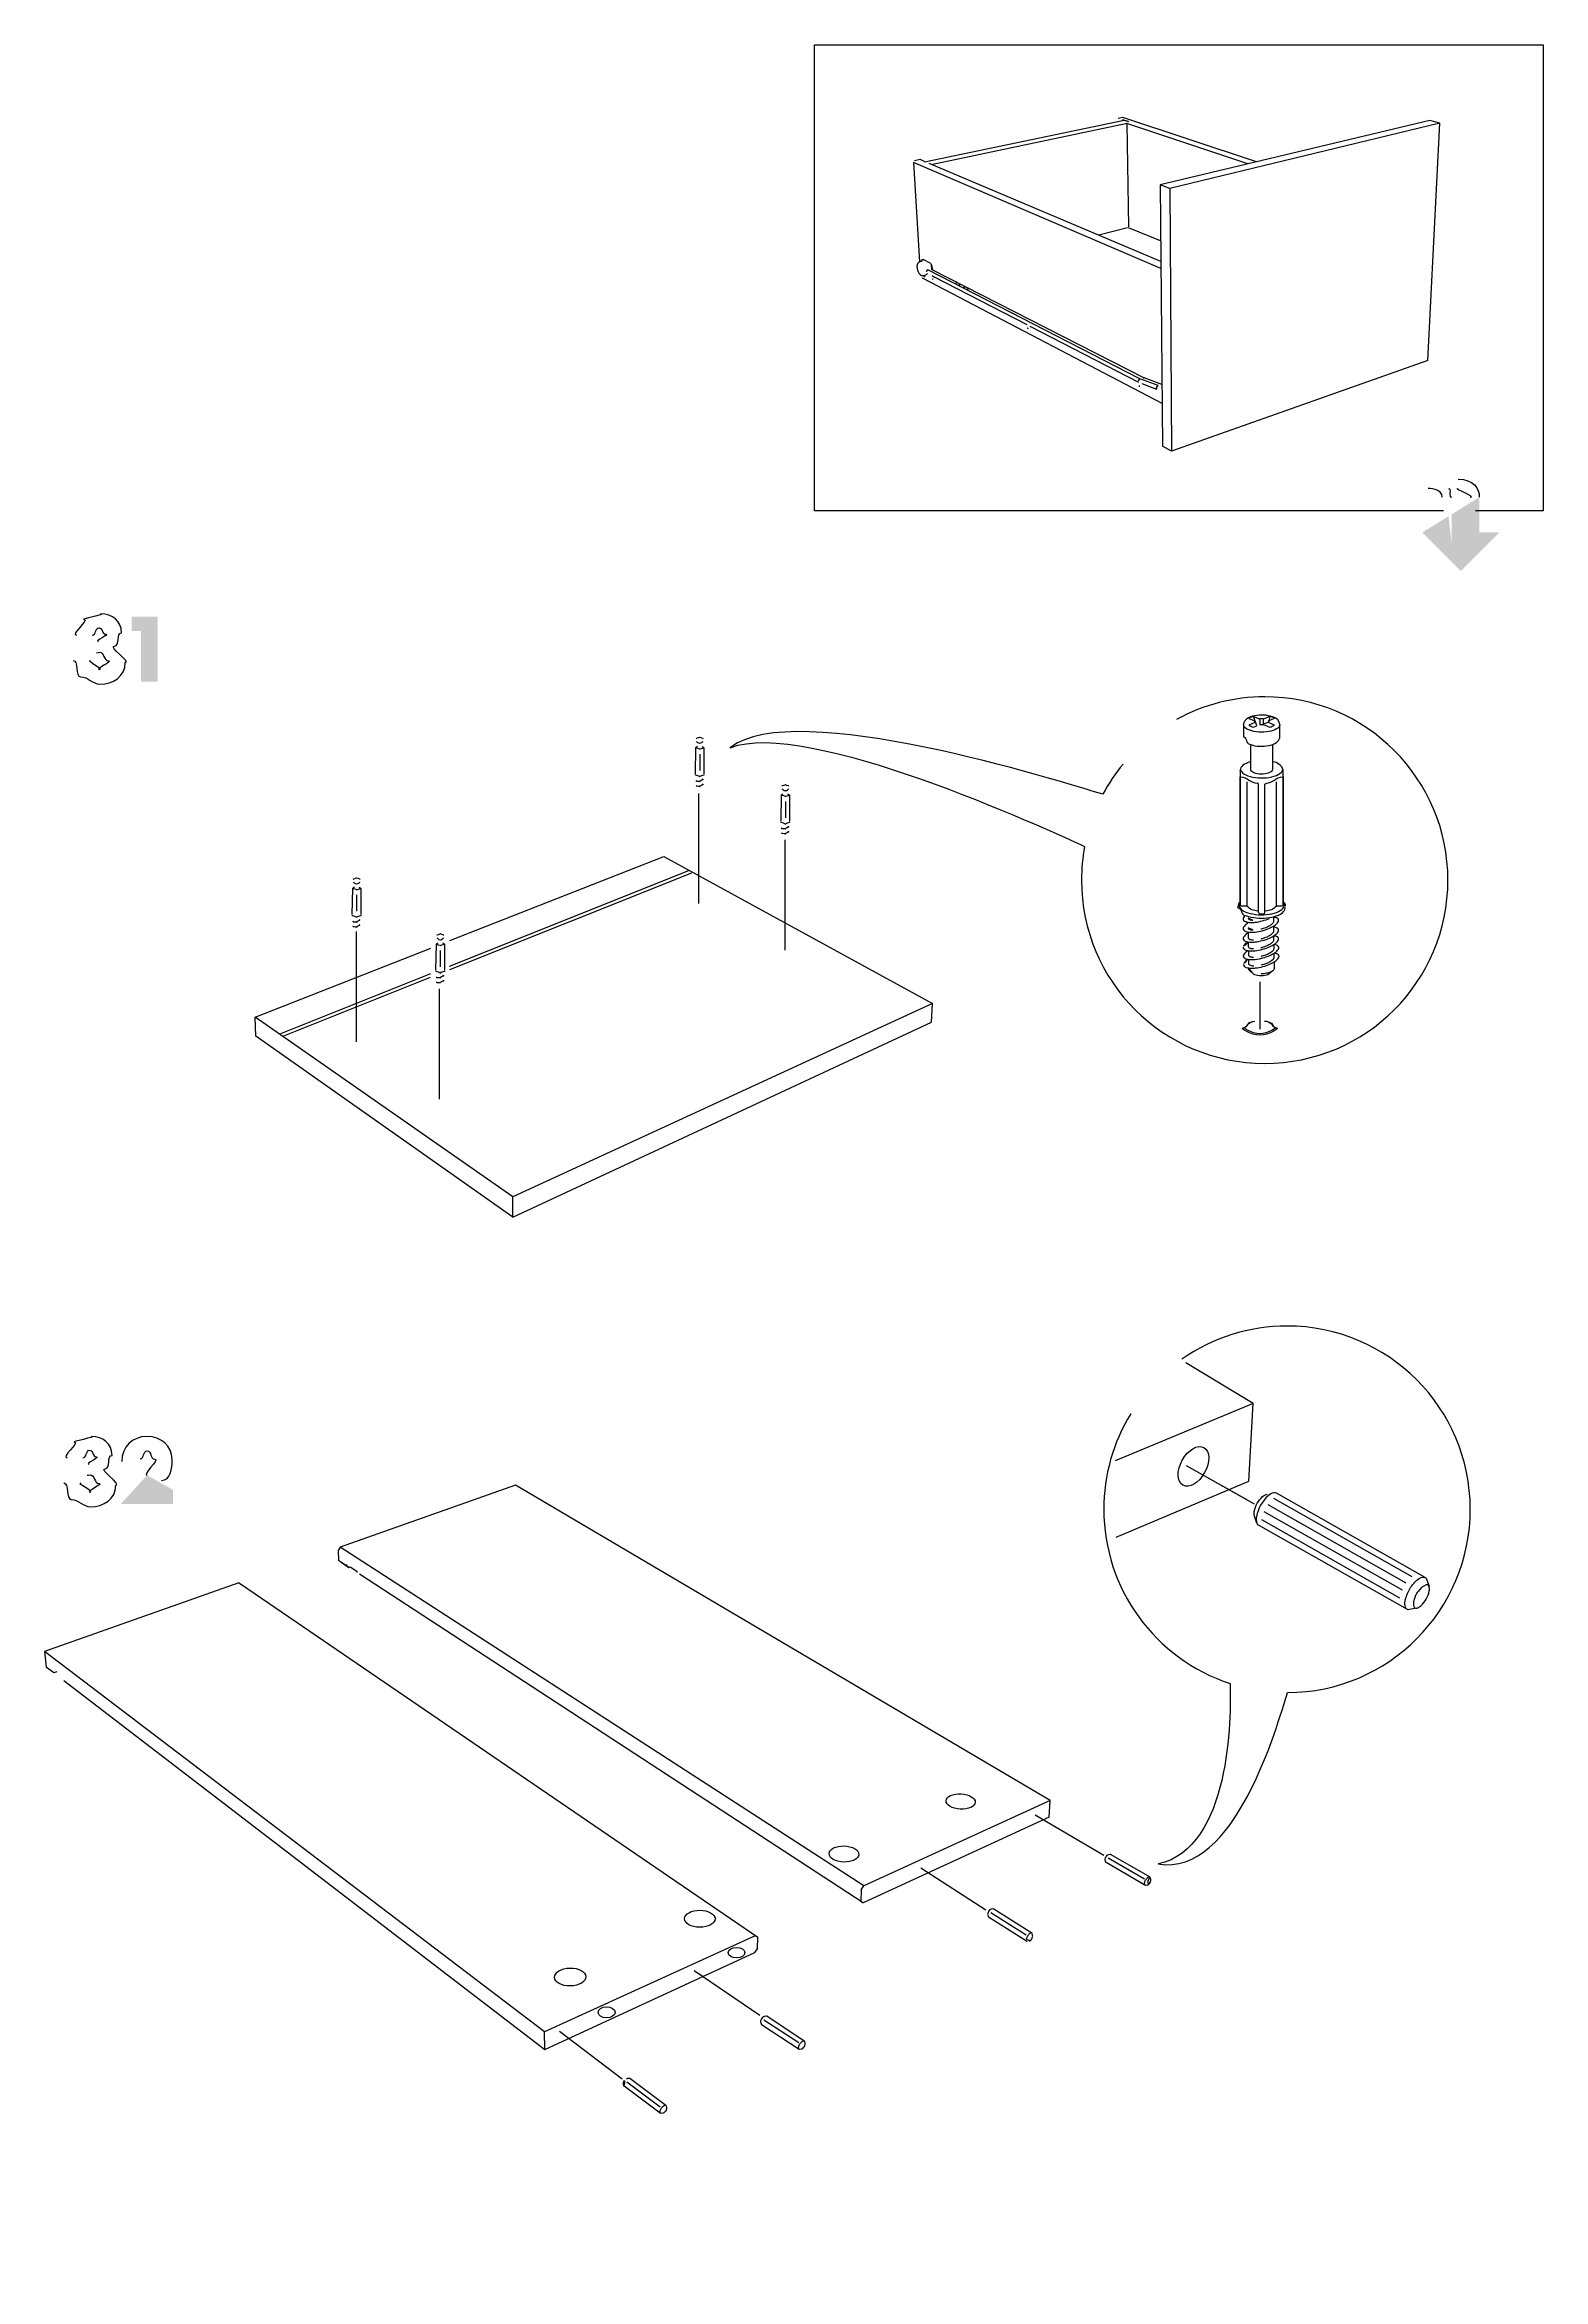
# Model space of a CAD drawing. Header units: metres. Extents: x -30.9 to 24.7, y -10.3 to 6.8.
# Drawn here: x -5.804 to -2.687, y -9.901 to -5.253 of the extents above; entities that cross this region are included whole.
import ezdxf

# ---------------------------------------------------------------- set-up
doc = ezdxf.new("R2010")
doc.units = ezdxf.units.M
doc.header["$MEASUREMENT"] = 0
doc.layers.add('PDF_Working_Num_Penna__255_Num_Penna__255', color=255, linetype='Continuous', lineweight=18)
doc.layers.add('PDF_Working_Num_Penna__7_Num_Penna__7', color=7, linetype='Continuous', lineweight=18)
doc.styles.add('GENERATED_STYLE_1', font='')
doc.styles.get('GENERATED_STYLE_1').set_extended_font_data('Arial')

msp = doc.modelspace()

# ---------------------------------------------------------------- hatches: boundary and pattern name
at = {"layer": 'PDF_Working_Num_Penna__7_Num_Penna__7', "linetype": 'Continuous', "lineweight": 18}
for points in [[(-2.8838, -6.2341), (-2.9384, -6.2678), (-2.8583, -6.348), (-2.7781, -6.2678), (-2.8198, -6.2678), (-2.8198, -6.1947), (-2.8776, -6.2303), (-2.8776, -6.287)], [(-5.6041, -6.4725), (-5.6041, -6.5779), (-5.569, -6.5779), (-5.569, -6.4427), (-5.6235, -6.4427), (-5.6235, -6.4725)], [(-5.5911, -8.2287), (-5.6463, -8.2888), (-5.5376, -8.2888), (-5.5376, -8.259)]]:
    msp.add_hatch(color=7, dxfattribs=at).paths.add_polyline_path(points)

# ---------------------------------------------------------------- linework, layer by layer
at = {"layer": 'PDF_Working_Num_Penna__255_Num_Penna__255', "color": 255, "linetype": 'Continuous', "lineweight": 18, "flags": 128}
for points in [[(-4.4431, -7.0396), (-4.4431, -6.8106)], [(-4.2638, -7.1363), (-4.2638, -6.9072)], [(-5.1554, -7.3272), (-5.1554, -7.0981)], [(-4.9827, -7.4463), (-4.9827, -7.2172)], [(-3.4295, -8.2082), (-3.3014, -8.2805)], [(-3.6011, -9.0197), (-3.7434, -8.9358)], [(-3.8464, -9.1332), (-3.9816, -9.0458)], [(-4.4533, -9.2585), (-4.3165, -9.352)], [(-4.6028, -9.4845), (-4.733, -9.3854)]]:
    msp.add_lwpolyline(points, dxfattribs=at)
at = {"layer": 'PDF_Working_Num_Penna__7_Num_Penna__7', "color": 7, "linetype": 'Continuous', "lineweight": 18, "flags": 128}
for points in [[(-2.8945, -6.2232), (-4.2028, -6.2232), (-4.2028, -5.2533), (-2.6866, -5.2533), (-2.6866, -6.2232), (-2.8279, -6.2232)], [(-3.9741, -5.497), (-3.974, -5.4968), (-3.5587, -5.4103)], [(-3.9598, -5.5022), (-3.5525, -5.4168)], [(-3.2834, -5.497), (-3.5614, -5.4049), (-3.5709, -5.4069)], [(-3.3011, -5.5013), (-3.5528, -5.4171), (-3.5493, -5.632)], [(-2.9227, -5.4109), (-3.4838, -5.5449), (-3.4789, -6.0882)], [(-2.9016, -5.4166), (-3.4637, -5.5523), (-3.4599, -6.0987)], [(-2.9265, -5.9102), (-2.9016, -5.4166)], [(-2.9016, -5.4166), (-2.9227, -5.4109)], [(-3.4822, -5.7186), (-3.997, -5.4983)], [(-3.997, -5.4983), (-3.9842, -5.705)], [(-3.9738, -5.4968), (-3.975, -5.4958), (-3.9833, -5.4923), (-3.9944, -5.4946)], [(-3.4823, -5.7043), (-3.9644, -5.5003)], [(-3.4637, -5.5523), (-3.4838, -5.5449)], [(-3.5515, -5.6345), (-3.6114, -5.6497)], [(-3.4827, -5.6615), (-3.5493, -5.6343)], [(-3.9606, -5.7084), (-3.9764, -5.7003)], [(-3.4797, -5.9994), (-3.9769, -5.7399)], [(-3.5257, -5.9482), (-3.967, -5.7219)], [(-3.9575, -5.7213), (-3.5171, -5.9461)], [(-3.7602, -5.8361), (-3.953, -5.7367)], [(-3.7545, -5.839), (-3.5289, -5.9554), (-3.5286, -5.9555)], [(-3.491, -5.967), (-3.4909, -5.9663), (-3.4907, -5.9655), (-3.4904, -5.9648), (-3.4901, -5.9641), (-3.4896, -5.9636), (-3.4891, -5.963), (-3.4885, -5.9627), (-3.4879, -5.9624), (-3.5257, -5.9482)], [(-3.48, -5.96), (-3.5171, -5.9461)], [(-2.9265, -5.9102), (-3.4599, -6.0987), (-3.4789, -6.0882)], [(-3.5216, -5.9582), (-3.4911, -5.9697)], [(-3.2348, -6.6674), (-3.2348, -6.6682), (-3.2355, -6.6704), (-3.2368, -6.6725), (-3.2389, -6.6746), (-3.2416, -6.6765), (-3.2449, -6.6782), (-3.2488, -6.6797), (-3.2531, -6.681), (-3.2578, -6.682), (-3.2628, -6.6827), (-3.2679, -6.6832), (-3.2732, -6.6833), (-3.2784, -6.6831), (-3.2836, -6.6826), (-3.2885, -6.6818), (-3.2931, -6.6807), (-3.2973, -6.6794), (-3.301, -6.6778), (-3.3042, -6.676), (-3.3068, -6.6741), (-3.3087, -6.672), (-3.3099, -6.6698), (-3.3103, -6.6676), (-3.3103, -6.6673)], [(-3.2892, -6.6503), (-3.2767, -6.6556), (-3.2765, -6.6593), (-3.2762, -6.6675)], [(-3.2689, -6.6675), (-3.2686, -6.6593), (-3.2684, -6.6556), (-3.2559, -6.6503)], [(-4.4502, -6.7156), (-4.4512, -6.7696)], [(-4.4415, -6.729), (-4.4415, -6.7628)], [(-4.4329, -6.7156), (-4.4328, -6.7698)], [(-3.2956, -6.7087), (-3.2956, -6.7601), (-3.2955, -6.761), (-3.2948, -6.7627), (-3.2933, -6.7644), (-3.2912, -6.7659), (-3.2885, -6.7672), (-3.2852, -6.7683), (-3.2816, -6.7691), (-3.2777, -6.7697), (-3.2736, -6.7699), (-3.2694, -6.7698), (-3.2654, -6.7694), (-3.2616, -6.7687), (-3.2582, -6.7678), (-3.2552, -6.7666), (-3.2527, -6.7651), (-3.251, -6.7636), (-3.2499, -6.7619), (-3.2495, -6.7601), (-3.2495, -6.7087)], [(-3.2956, -6.7449), (-3.2963, -6.745), (-3.3007, -6.7464), (-3.3047, -6.7481), (-3.3083, -6.7499), (-3.3114, -6.752), (-3.3139, -6.7544), (-3.3158, -6.7569), (-3.3169, -6.7593), (-3.3173, -6.762), (-3.3173, -6.763)], [(-4.4431, -7.0396), (-4.4431, -6.8106)], [(-4.2722, -6.8142), (-4.2731, -6.8682)], [(-4.2634, -6.8276), (-4.2634, -6.8614)], [(-4.2549, -6.8142), (-4.2547, -6.8684)], [(-4.2638, -7.1363), (-4.2638, -6.9072)], [(-4.9613, -7.1168), (-4.5164, -6.9418)], [(-4.5164, -6.9418), (-3.9571, -7.2474)], [(-5.1641, -7.0082), (-5.165, -7.0622)], [(-5.1468, -7.0082), (-5.1466, -7.0624)], [(-4.4652, -6.9716), (-4.9625, -7.1703)], [(-4.9617, -7.177), (-4.4582, -6.9755)], [(-5.1553, -7.0216), (-5.1553, -7.0554)], [(-3.3174, -7.0377), (-3.3182, -7.039), (-3.3191, -7.0414), (-3.3192, -7.0439), (-3.3187, -7.0464), (-3.3174, -7.0488), (-3.3154, -7.0511), (-3.3128, -7.0534), (-3.3095, -7.0554), (-3.3056, -7.0573), (-3.3012, -7.0589), (-3.2963, -7.0603), (-3.2911, -7.0614), (-3.2856, -7.0623), (-3.2798, -7.0628), (-3.274, -7.063), (-3.2681, -7.063), (-3.2624, -7.0626), (-3.2567, -7.0619), (-3.2513, -7.0609), (-3.2463, -7.0596), (-3.2416, -7.0581), (-3.2375, -7.0564), (-3.2339, -7.0544), (-3.2309, -7.0523), (-3.2286, -7.05), (-3.2269, -7.0476), (-3.226, -7.0452), (-3.2258, -7.0427), (-3.2264, -7.0402), (-3.2277, -7.0378)], [(-3.3066, -7.0643), (-3.3044, -7.0652), (-3.2998, -7.0667), (-3.2949, -7.0679), (-3.2896, -7.0689), (-3.2842, -7.0696), (-3.2786, -7.0701), (-3.273, -7.0703), (-3.2673, -7.0701), (-3.2617, -7.0697), (-3.2562, -7.069), (-3.251, -7.0681), (-3.246, -7.0669), (-3.2414, -7.0654), (-3.2372, -7.0637), (-3.2334, -7.0618), (-3.2302, -7.0596), (-3.2275, -7.0572), (-3.2254, -7.0546), (-3.224, -7.0519), (-3.2233, -7.0491), (-3.2233, -7.0475)], [(-5.1554, -7.3272), (-5.1554, -7.0981)], [(-5.3664, -7.2762), (-5.001, -7.1325)], [(-4.99, -7.1242), (-4.991, -7.1783)], [(-4.9813, -7.1376), (-4.9813, -7.1714)], [(-4.9727, -7.1242), (-4.9726, -7.1784)], [(-5.0015, -7.1858), (-5.3135, -7.3104)], [(-5.3068, -7.3151), (-5.0019, -7.1931)], [(-3.276, -7.2026), (-3.276, -7.3009)], [(-4.9827, -7.4463), (-4.9827, -7.2172)], [(-4.8303, -7.6921), (-3.9596, -7.2866), (-3.9571, -7.2474)], [(-3.9571, -7.2474), (-4.8302, -7.6498)], [(-4.8303, -7.6921), (-4.8302, -7.6498), (-5.3664, -7.2762)], [(-5.3649, -7.3157), (-5.3664, -7.2762)], [(-4.8303, -7.6921), (-5.3649, -7.3157)], [(-3.2903, -8.0794), (-3.4306, -7.9946)], [(-3.2903, -8.0794), (-3.5773, -8.1989)], [(-3.2991, -8.241), (-3.2903, -8.0794)], [(-3.4295, -8.2082), (-3.2881, -8.288)], [(-4.8246, -8.2497), (-5.1894, -8.3784), (-5.194, -8.3854)], [(-3.7123, -8.9055), (-4.8246, -8.2497)], [(-3.5754, -8.3575), (-3.2991, -8.241)], [(-2.9798, -8.4679), (-3.2674, -8.3049)], [(-2.9716, -8.453), (-3.259, -8.2902)], [(-2.9597, -8.4403), (-3.2473, -8.2773)], [(-2.9849, -8.4845), (-3.2725, -8.3216)], [(-5.194, -8.3854), (-5.1929, -8.4062)], [(-5.1713, -8.4204), (-5.1763, -8.417), (-5.1929, -8.4062)], [(-4.1057, -9.0912), (-4.1003, -9.083), (-5.1894, -8.3784)], [(-5.1878, -8.4097), (-5.1713, -8.4204), (-5.1687, -8.4195)], [(-5.4001, -8.4528), (-5.8043, -8.5954)], [(-5.4001, -8.4528), (-5.3947, -8.4563), (-4.321, -9.1898)], [(-5.1687, -8.4195), (-5.155, -8.4284), (-5.1548, -8.431)], [(-3.7144, -8.9396), (-4.1014, -9.1179), (-5.1495, -8.4346)], [(-4.7635, -9.4229), (-4.7644, -9.3867), (-5.8043, -8.5954)], [(-5.8043, -8.5954), (-5.8009, -8.6278)], [(-5.7787, -8.6374), (-5.7853, -8.6397), (-5.8009, -8.6278)], [(-5.7647, -8.6556), (-4.7635, -9.4229), (-4.3269, -9.2217)], [(-3.7123, -8.9055), (-4.1003, -9.083)], [(-3.7144, -8.9396), (-3.7123, -8.9055)], [(-3.6011, -9.0197), (-3.7434, -8.9358)], [(-3.8464, -9.1332), (-3.9816, -9.0458)], [(-3.5166, -9.069), (-3.5916, -9.0253)], [(-4.1057, -9.0912), (-4.1064, -9.1145), (-4.1014, -9.1179)], [(-3.7616, -9.1979), (-3.8406, -9.1479)], [(-3.7624, -9.1853), (-3.8358, -9.1388)], [(-3.7509, -9.181), (-3.8299, -9.131)], [(-4.321, -9.1898), (-4.3264, -9.1864), (-4.7644, -9.3867)], [(-4.3269, -9.2217), (-4.3213, -9.2134), (-4.321, -9.1898)], [(-4.4533, -9.2585), (-4.3165, -9.352)], [(-4.6028, -9.4845), (-4.733, -9.3854)], [(-4.2355, -9.4096), (-4.3081, -9.3618)], [(-4.5236, -9.5429), (-4.5933, -9.4911)]]:
    msp.add_lwpolyline(points, dxfattribs=at)
for points in [[(-3.562, -5.4098), (-3.5608, -5.4096), (-3.5494, -5.4134)], [(-3.9802, -5.704), (-3.9802, -5.7033), (-3.9802, -5.7027), (-3.9801, -5.7022), (-3.98, -5.7017), (-3.9798, -5.7013), (-3.9795, -5.701), (-3.9793, -5.7007)], [(-3.9789, -5.7006), (-3.9773, -5.7002), (-3.977, -5.7002), (-3.9767, -5.7002)], [(-3.9575, -5.7213), (-3.9577, -5.7208), (-3.9578, -5.7203), (-3.958, -5.7199), (-3.9581, -5.7195), (-3.9583, -5.7189), (-3.9584, -5.7184), (-3.9586, -5.7179), (-3.9587, -5.7173), (-3.9589, -5.7163), (-3.9591, -5.7153), (-3.9593, -5.7135), (-3.9595, -5.7127), (-3.9596, -5.7119), (-3.9597, -5.711), (-3.9599, -5.7101), (-3.96, -5.7097), (-3.9602, -5.7092), (-3.9604, -5.7088)], [(-3.9769, -5.7399), (-3.9773, -5.7396), (-3.9776, -5.7393), (-3.9779, -5.7389), (-3.9781, -5.7384)], [(-3.9757, -5.7338), (-3.9755, -5.7343), (-3.9752, -5.7348), (-3.9749, -5.7352), (-3.9746, -5.7354), (-3.9743, -5.7356), (-3.974, -5.7357), (-3.9737, -5.7357), (-3.9735, -5.7355), (-3.9733, -5.7353)], [(-3.9731, -5.7349), (-3.973, -5.7345), (-3.9729, -5.734)], [(-3.967, -5.7219), (-3.9676, -5.7221), (-3.9681, -5.7224), (-3.9686, -5.7228), (-3.969, -5.7233), (-3.9694, -5.7238), (-3.9696, -5.7244), (-3.9698, -5.7251)], [(-3.959, -5.7205), (-3.9594, -5.7204), (-3.9598, -5.7203), (-3.9603, -5.7203)], [(-3.9576, -5.7212), (-3.9577, -5.7209), (-3.9578, -5.7206), (-3.9578, -5.7204), (-3.9579, -5.7201), (-3.958, -5.7198)], [(-3.9579, -5.7342), (-3.953, -5.7367)], [(-3.9074, -5.7503), (-3.9082, -5.7489), (-3.9084, -5.7484), (-3.9088, -5.748), (-3.9091, -5.7477)], [(-3.9035, -5.7536), (-3.8995, -5.7525), (-3.8998, -5.7524), (-3.9, -5.7524)], [(-3.8907, -5.7589), (-3.8914, -5.7575), (-3.8917, -5.757), (-3.892, -5.7566), (-3.8923, -5.7563)], [(-3.8867, -5.7622), (-3.8826, -5.7612), (-3.8829, -5.7611), (-3.8831, -5.761)], [(-3.5257, -5.9482), (-3.5263, -5.9484), (-3.5269, -5.9488), (-3.5274, -5.9493), (-3.5279, -5.9499), (-3.5282, -5.9506), (-3.5286, -5.9513), (-3.5287, -5.952), (-3.5288, -5.9527)], [(-3.5173, -5.9461), (-3.5178, -5.9459), (-3.5183, -5.9459), (-3.5189, -5.946)], [(-3.491, -5.967), (-3.4911, -5.9697)], [(-3.48, -5.9601), (-3.4805, -5.9601), (-3.4811, -5.9602)], [(-5.1763, -8.417), (-5.1764, -8.4145)]]:
    msp.add_lwpolyline(points, close=True, dxfattribs=at)
for points in [[(-3.9681, -5.7289, -0.241179), (-3.9721, -5.7329), (-3.9767, -5.7341), (-3.9773, -5.7342), (-3.9779, -5.7342), (-3.9785, -5.7342), (-3.979, -5.7341), (-3.9796, -5.7339), (-3.9802, -5.7337), (-3.9808, -5.7334), (-3.9813, -5.733), (-3.9818, -5.7326), (-3.9823, -5.7322), (-3.9828, -5.7317), (-3.9833, -5.7312), (-3.9838, -5.7306), (-3.9843, -5.7299), (-3.9848, -5.7292), (-3.9853, -5.7284), (-3.9857, -5.7276), (-3.9861, -5.7268), (-3.9865, -5.726), (-3.9869, -5.7251), (-3.9872, -5.7242), (-3.9875, -5.7233), (-3.9878, -5.7224), (-3.9881, -5.7215), (-3.9883, -5.7205), (-3.9885, -5.7196), (-3.9886, -5.7187), (-3.9888, -5.7178), (-3.9889, -5.7169), (-3.9889, -5.716), (-3.989, -5.7151), (-3.989, -5.7142), (-3.989, -5.7134), (-3.9889, -5.7125), (-3.9888, -5.7117), (-3.9886, -5.711), (-3.9885, -5.7102), (-3.9883, -5.7095), (-3.988, -5.7088), (-3.9878, -5.7082), (-3.9874, -5.7076), (-3.9871, -5.707), (-3.9866, -5.7065), (-3.9862, -5.7061), (-3.9858, -5.7057), (-3.9853, -5.7054), (-3.9847, -5.7051), (-3.9842, -5.705), (-3.9795, -5.7038)], [(-3.6409, -6.9211, 0.045857), (-3.6474, -6.991, 2.414212), (-3.2662, -6.6098, 0.126734), (-3.4495, -6.6567)], [(-3.2972, -6.7081), (-3.2952, -6.7089), (-3.2909, -6.7102), (-3.2864, -6.7113), (-3.2817, -6.712), (-3.2769, -6.7124), (-3.2719, -6.7125), (-3.2671, -6.7123), (-3.2622, -6.7118), (-3.2576, -6.7111), (-3.2532, -6.71), (-3.2491, -6.7086), (-3.2453, -6.7069), (-3.2419, -6.7049), (-3.2393, -6.7027), (-3.2373, -6.7003), (-3.2358, -6.6979), (-3.235, -6.6953), (-3.2348, -6.6928), (-3.2348, -6.6674, 0.31466), (-3.2479, -6.652), (-3.2499, -6.6512), (-3.2542, -6.6499), (-3.2587, -6.6489), (-3.2634, -6.6482), (-3.2682, -6.6478), (-3.2731, -6.6477), (-3.278, -6.6478), (-3.2828, -6.6483), (-3.2874, -6.6491), (-3.2919, -6.6502), (-3.296, -6.6516), (-3.2998, -6.6532), (-3.3032, -6.6553), (-3.3058, -6.6575), (-3.3078, -6.6598), (-3.3092, -6.6623), (-3.3101, -6.6649), (-3.3103, -6.6673), (-3.3103, -6.6928)], [(-3.3173, -6.7629), (-3.3174, -6.7625), (-3.3174, -7.0406, 0.048803), (-3.3172, -7.0424)], [(-3.3035, -6.7868), (-3.3035, -6.8796), (-3.3035, -7.0441, 0.13866), (-3.3031, -7.0452, 0.14392), (-3.3059, -7.0448), (-3.3146, -7.0448, -0.35475), (-3.3171, -7.0428), (-3.3172, -7.0424), (-3.3172, -6.7758)], [(-3.2279, -7.0424, 0.043551), (-3.2277, -7.0406), (-3.2277, -6.7625, 0.318792), (-3.2495, -6.7449)], [(-3.2279, -6.7758), (-3.2279, -7.0424), (-3.228, -7.0428, -0.356501), (-3.2305, -7.0448), (-3.2391, -7.0448, 0.134159), (-3.242, -7.0452, 0.146162), (-3.2416, -7.0441), (-3.2416, -6.7868)], [(-3.279, -7.0584), (-3.279, -6.7918, 0.390673), (-3.2817, -6.7894)], [(-3.2765, -7.061), (-3.2736, -7.0611), (-3.2686, -7.061, 0.399151), (-3.2661, -7.0584), (-3.2661, -6.7918)], [(-3.279, -7.0555, 0.083652), (-3.2805, -7.0552, -0.204695), (-3.3031, -7.0452)], [(-3.242, -7.0452, -0.204494), (-3.2646, -7.0552, 0.084237), (-3.2661, -7.0556)], [(-3.3074, -7.0651, 0.037508), (-3.3102, -7.0685, 0.469536), (-3.3082, -7.0763, 0.089637), (-3.2978, -7.079, 0.014955), (-3.2936, -7.0791, 0.031877), (-3.2862, -7.0786, 0.036775), (-3.2708, -7.0756, 0.035069), (-3.256, -7.0706)], [(-3.3013, -7.0807, 0.003181), (-3.3026, -7.0815, 0.090889), (-3.3102, -7.0889, 0.472099), (-3.3081, -7.0967, 0.091698), (-3.2978, -7.0993, 0.018152), (-3.2936, -7.0995, 0.030085), (-3.2862, -7.099, 0.035088), (-3.2708, -7.0961, 0.034239), (-3.256, -7.091, 0.047415), (-3.2458, -7.0854, 0.090525), (-3.2382, -7.078, 0.154537), (-3.2372, -7.075, 0.061101), (-3.2374, -7.0736, 0.224759), (-3.2402, -7.0702, 0.061665), (-3.2471, -7.068)], [(-3.3013, -7.1012, 0.005558), (-3.3026, -7.1021, 0.090318), (-3.3102, -7.1094, 0.4693), (-3.3081, -7.1173, 0.090495), (-3.2978, -7.1199, 0.017086), (-3.2936, -7.12, 0.031281), (-3.2862, -7.1195, 0.035372), (-3.2708, -7.1166, 0.034785), (-3.256, -7.1115, 0.047065), (-3.2458, -7.1059, 0.090793), (-3.2382, -7.0985, 0.15524), (-3.2372, -7.0955, 0.062184), (-3.2374, -7.0941, 0.223878), (-3.2402, -7.0907, 0.061052), (-3.2471, -7.0885)], [(-3.311, -7.1321, 0.220434), (-3.3081, -7.1355, 0.089253), (-3.2978, -7.1381, 0.016021), (-3.2936, -7.1382, 0.030085), (-3.2862, -7.1378, 0.034526), (-3.2708, -7.1348, 0.034785), (-3.256, -7.1297, 0.046716), (-3.2458, -7.1241, 0.091131), (-3.2382, -7.1167, 0.469243), (-3.2402, -7.1089, 0.060501), (-3.2471, -7.1068)], [(-3.3005, -7.1013), (-3.3005, -7.1101, 0.074836), (-3.3003, -7.111, 0.229433), (-3.2983, -7.1134, 0.091262), (-3.291, -7.1153, 0.010068), (-3.2896, -7.1153)], [(-3.2479, -7.0685), (-3.2479, -7.0775, -0.14968), (-3.2486, -7.0796, -0.089808), (-3.254, -7.0848, -0.047452), (-3.2613, -7.0888, -0.035425), (-3.2718, -7.0924, -0.005756), (-3.2742, -7.093)], [(-3.2479, -7.089), (-3.2479, -7.098, -0.147628), (-3.2486, -7.1001, -0.088204), (-3.254, -7.1053, -0.047452), (-3.2613, -7.1093, -0.035812), (-3.2718, -7.1129, -0.009193), (-3.2742, -7.1135)], [(-3.2479, -7.1073), (-3.2479, -7.1162, -0.147134), (-3.2486, -7.1183, -0.087303), (-3.254, -7.1236, -0.046026), (-3.2613, -7.1275, -0.034663), (-3.2718, -7.1312, 0.001347), (-3.2742, -7.1318)], [(-3.3009, -7.1374, 0.010338), (-3.3022, -7.1383, 0.090756), (-3.3098, -7.1457, 0.471086), (-3.3078, -7.1534, 0.090279), (-3.2974, -7.1561, 0.014961), (-3.2933, -7.1562, 0.030509), (-3.2858, -7.1557, 0.035649), (-3.2704, -7.1528, 0.035522), (-3.2556, -7.1477, 0.047256), (-3.2454, -7.1421, 0.091325), (-3.2378, -7.1347, 0.222222), (-3.237, -7.1303, 0.223229), (-3.2399, -7.1269, 0.063221), (-3.2467, -7.1247)], [(-3.3102, -7.168, 0.225182), (-3.3073, -7.1714, 0.089894), (-3.297, -7.174, 0.01601), (-3.2929, -7.1742, 0.030439), (-3.2854, -7.1737, 0.035207), (-3.27, -7.1708, 0.034993), (-3.2552, -7.1656, 0.048502), (-3.245, -7.1601, 0.089228), (-3.2374, -7.1527, 0.151759), (-3.2364, -7.1496, 0.067244), (-3.2366, -7.1483, 0.225917), (-3.2395, -7.1449, 0.061729), (-3.2463, -7.1427)], [(-3.3005, -7.1196), (-3.3005, -7.1284, 0.077033), (-3.3003, -7.1292, 0.231833), (-3.2983, -7.1316, 0.090091), (-3.291, -7.1335, 0.010038), (-3.2896, -7.1335)], [(-3.3001, -7.1375), (-3.3001, -7.1464, 0.279613), (-3.2979, -7.1495, 0.091337), (-3.2906, -7.1515, 0.006786), (-3.2892, -7.1515)], [(-3.2997, -7.1555), (-3.2997, -7.1643, 0.280382), (-3.2976, -7.1674, 0.091011), (-3.2902, -7.1694, 0.013115), (-3.2888, -7.1695)], [(-3.2475, -7.1253), (-3.2475, -7.1342, -0.14365), (-3.2482, -7.1363, -0.088314), (-3.2536, -7.1415, -0.046132), (-3.2609, -7.1455, -0.035704), (-3.2714, -7.1491, -0.010097), (-3.2738, -7.1497)], [(-3.2471, -7.1432), (-3.2471, -7.1522, -0.156355), (-3.2478, -7.1543, -0.090712), (-3.2532, -7.1595, -0.049109), (-3.2605, -7.1635, -0.035346), (-3.271, -7.1671, -0.007931), (-3.2734, -7.1677)], [(-3.2517, -7.181), (-3.2554, -7.1845, -0.099793), (-3.2599, -7.1876, -0.056562), (-3.2657, -7.1893, -0.08585), (-3.2811, -7.1893, -0.056666), (-3.2869, -7.1876, -0.099793), (-3.2915, -7.1844), (-3.2951, -7.181)], [(-3.2467, -7.1612), (-3.2467, -7.1745, -0.198934), (-3.2482, -7.1782, -0.102568), (-3.2545, -7.1825, -0.056365), (-3.2625, -7.1848, -0.041804), (-3.2734, -7.1858)], [(-3.2188, -8.6807, 0.998824), (-3.2197, -7.9184, 0.154814), (-3.4385, -7.9874)], [(-3.545, -8.1008, 0.138659), (-3.6009, -8.2995, 0.324277), (-3.3382, -8.6618)], [(-3.2828, -8.3283), (-3.2876, -8.3137, -0.010824), (-3.2877, -8.3135, -0.116782), (-3.288, -8.304, -0.080535), (-3.2818, -8.2871, -0.081142), (-3.2706, -8.2731, -0.118357), (-3.2622, -8.2685)], [(-2.9325, -8.4412), (-3.242, -8.2659, 0.197343), (-3.2473, -8.2652, 0.114856), (-3.259, -8.2716, 0.161769), (-3.2834, -8.3147, 0.116415), (-3.2829, -8.328, 0.203644), (-3.2796, -8.3322), (-2.9701, -8.5076)], [(-2.9501, -8.505), (-2.9651, -8.5083, -0.395996), (-2.9734, -8.5034, -0.115722), (-2.9739, -8.49, -0.080302), (-2.9652, -8.4665, -0.080639), (-2.9495, -8.447, -0.115325), (-2.9378, -8.4406, -0.401613), (-2.9293, -8.4451), (-2.9244, -8.4597)], [(-3.5154, -9.0816), (-3.5962, -9.0345, -0.201801), (-3.597, -9.0335), (-3.5982, -9.0296, -0.117407), (-3.5983, -9.0271, -0.163509), (-3.5936, -9.019, -0.114983), (-3.5913, -9.0178), (-3.5874, -9.017, -0.199888), (-3.5861, -9.0172), (-3.5053, -9.0643)], [(-3.5101, -9.081), (-3.5141, -9.0818, -0.40011), (-3.5162, -9.0805, -0.11733), (-3.5163, -9.077, -0.082703), (-3.514, -9.0708, -0.080299), (-3.5098, -9.0657, -0.11252), (-3.5067, -9.0641)], [(-3.8312, -9.1307), (-3.8352, -9.1314, 0.115679), (-3.8375, -9.1325, 0.163382), (-3.8425, -9.1404, 0.119034), (-3.8425, -9.143), (-3.8414, -9.1468)], [(-4.3097, -9.3555, 0.082016), (-4.3129, -9.359, 0.083557), (-4.3148, -9.3633, 0.117414), (-4.3149, -9.3658), (-4.3138, -9.3697, 0.204674), (-4.3131, -9.3708), (-4.235, -9.4222)], [(-4.2358, -9.4211, -0.115893), (-4.2357, -9.4175, -0.081565), (-4.233, -9.4115, -0.082813), (-4.2285, -9.4067, -0.117984), (-4.2253, -9.4052, -0.204804), (-4.224, -9.4055), (-4.3021, -9.3541, 0.203096), (-4.3034, -9.3538), (-4.3073, -9.3544)], [(-4.235, -9.4222, 0.191457), (-4.2337, -9.4225), (-4.2296, -9.4219, 0.113393), (-4.2273, -9.4208, 0.080621), (-4.2242, -9.4173, 0.082595), (-4.2222, -9.413, 0.114244), (-4.2222, -9.4104), (-4.2232, -9.4066)], [(-4.5112, -9.5406), (-4.5104, -9.5446, -0.11433), (-4.5106, -9.5471, -0.081521), (-4.5128, -9.5513, -0.079933), (-4.5162, -9.5546, -0.112231), (-4.5186, -9.5556), (-4.5226, -9.5559, -0.187586), (-4.5239, -9.5556), (-4.5989, -9.4997)], [(-4.5119, -9.5395), (-4.5869, -9.4837, 0.198529), (-4.5882, -9.4833), (-4.5922, -9.4837)], [(-4.5133, -9.5392, 0.116402), (-4.5165, -9.5404, 0.082214), (-4.5212, -9.545, 0.080836), (-4.5243, -9.5509, 0.114833), (-4.5246, -9.5544)]]:
    msp.add_lwpolyline(points, format="xyb", dxfattribs=at)
for points in [[(-3.9561, -5.741), (-3.9563, -5.741), (-3.9565, -5.7409), (-3.9567, -5.7408), (-3.9569, -5.7407), (-3.957, -5.7406), (-3.9572, -5.7404, -0.172755)], [(-3.7581, -5.8436), (-3.7584, -5.8435), (-3.7586, -5.8435), (-3.7588, -5.8433), (-3.7589, -5.8432), (-3.7592, -5.8431), (-3.7594, -5.8429, -0.183414)], [(-3.5261, -5.9638), (-3.5263, -5.9637), (-3.5266, -5.9636), (-3.5268, -5.9635), (-3.527, -5.9634), (-3.5273, -5.9633), (-3.5275, -5.9631, -0.191422)], [(-3.2828, -6.6701), (-3.2893, -6.6502), (-3.2898, -6.6504, 0.07238), (-3.2987, -6.6542), (-3.2991, -6.6545), (-3.2867, -6.6598, 0.088664), (-3.2872, -6.6609, 0.014777), (-3.2872, -6.6621, 0.088288), (-3.2867, -6.6633), (-3.2993, -6.6686), (-3.2987, -6.6688, 0.073965), (-3.2898, -6.6726), (-3.2892, -6.6728)], [(-3.2711, -6.6677, 0.018438), (-3.2684, -6.6675), (-3.2558, -6.6728), (-3.2553, -6.6726, 0.073881), (-3.2463, -6.6688), (-3.2459, -6.6685), (-3.2584, -6.6633, 0.091304)], [(-3.2579, -6.6609, 0.091688), (-3.2584, -6.6598), (-3.2458, -6.6544), (-3.2464, -6.6542, 0.072158), (-3.2553, -6.6504), (-3.2558, -6.6502)], [(-3.3174, -7.0361, 0.23512), (-3.3218, -7.0456), (-3.3218, -7.0479)], [(-3.2277, -7.0361, -0.213533), (-3.2233, -7.0453)], [(-3.3003, -7.0701, 0.230344), (-3.2983, -7.0725, 0.091856), (-3.291, -7.0743, 0.006786)], [(-3.3003, -7.0905, 0.226059), (-3.2983, -7.0929, 0.090739), (-3.291, -7.0947, 0.01666)], [(-3.3013, -7.1194, 0.003138), (-3.3026, -7.1203, 0.090175), (-3.3102, -7.1277, 0.158318)], [(-3.3018, -7.1562, 0.089863), (-3.3094, -7.1636, 0.151759)], [(-3.3, -7.1737, 0.036599), (-3.3001, -7.1745, 0.195788), (-3.2986, -7.1782, 0.102436), (-3.2923, -7.1825, 0.026032)], [(-2.9472, -8.4704, 0.023235), (-2.9502, -8.475, 0.081058), (-2.9564, -8.4919, 0.116469), (-2.9561, -8.5014, 0.409234), (-2.9498, -8.505, 0.116084), (-2.9415, -8.5003, 0.162492), (-2.924, -8.4694, 0.117477), (-2.9244, -8.4599, 0.417332), (-2.9305, -8.4564, 0.11851)], [(-3.5078, -9.0798, 0.079485), (-3.5048, -9.0761, 0.082296), (-3.5032, -9.0717, 0.112564), (-3.5032, -9.0691), (-3.5045, -9.0653, 0.402645)], [(-3.754, -9.1964, 0.079929), (-3.7509, -9.1928, 0.082585), (-3.749, -9.1885, 0.114249), (-3.749, -9.1859), (-3.7501, -9.1821, 0.39931), (-3.7523, -9.1808, 0.113755), (-3.7554, -9.1823, 0.080108), (-3.7598, -9.1872, 0.083047), (-3.7624, -9.1933, 0.117146)], [(-4.5996, -9.4986), (-4.6004, -9.4947, -0.119039), (-4.6002, -9.4921, -0.082642), (-4.598, -9.4879, -0.081162)]]:
    msp.add_lwpolyline(points, format="xyb", close=True, dxfattribs=at)
at = {"layer": 'PDF_Working_Num_Penna__7_Num_Penna__7', "color": 7, "linetype": 'Continuous', "lineweight": 18}
for centre, radius, start, end in [((-3.2725, -6.687), 0.0317, 82.523, 87.4944), ((-4.4483, -6.7718), 0.0027, 167.9001, 179.4195), ((-3.2657, -6.9917), 0.3819, 140.6291, 152.0084), ((-4.2707, -6.8704), 0.00232, 166.3382, 179.7252), ((-5.1622, -7.0644), 0.0027, 167.9001, 179.4195), ((-4.9881, -7.1804), 0.0027, 167.9001, 179.4195)]:
    msp.add_arc(centre, radius, start, end, dxfattribs=at)
msp.add_ellipse((-3.2725, -6.7598), major_axis=(-0.044, 0), ratio=0.422725, start_param=6.217028, end_param=9.424423, dxfattribs=at)
for centre, major_axis, ratio in [((-3.4144, -8.2103), (0.0218, 0.0391), 0.595079), ((-3.8987, -8.9074), (-0.0303, 0.0016), 0.525112), ((-4.1415, -9.0165), (-0.0309, 0.001), 0.5405), ((-4.4414, -9.1512), (-0.0318, 0.0002), 0.557221), ((-4.365, -9.2217), (0.0172, 0), 0.633123), ((-4.711, -9.2723), (0.0326, 0.0007), 0.571615), ((-4.6354, -9.3458), (0.0176, 0), 0.646761)]:
    msp.add_ellipse(centre, major_axis=major_axis, ratio=ratio, dxfattribs=at)
for points in [[(-2.8967, -6.1947), (-2.8967, -6.1764), (-2.9273, -6.1761), (-2.9261, -6.1761)], [(-2.8836, -6.1761), (-2.8771, -6.1761), (-2.8846, -6.1947), (-2.8776, -6.1947)], [(-2.839, -6.1947), (-2.8237, -6.1947), (-2.8754, -6.1761), (-2.864, -6.1761)], [(-2.864, -6.157), (-2.8314, -6.157), (-2.8198, -6.1765), (-2.8198, -6.1947)], [(-5.7223, -6.449), (-5.7107, -6.449), (-5.7523, -6.4816), (-5.738, -6.4816)], [(-5.6878, -6.4373), (-5.674, -6.4373), (-5.7338, -6.449), (-5.7223, -6.449)], [(-5.6446, -6.4766), (-5.6446, -6.4513), (-5.6636, -6.4373), (-5.6878, -6.4373)], [(-5.7054, -6.4816), (-5.6966, -6.4816), (-5.7, -6.466), (-5.6911, -6.466)], [(-5.6773, -6.4797), (-5.6679, -6.4797), (-5.7016, -6.4945), (-5.6927, -6.4945)], [(-5.6911, -6.466), (-5.6832, -6.466), (-5.6855, -6.4797), (-5.6773, -6.4797)], [(-5.6367, -6.5385), (-5.6229, -6.5385), (-5.6736, -6.5044), (-5.6588, -6.5044)], [(-5.6588, -6.5044), (-5.6475, -6.5044), (-5.6554, -6.4766), (-5.6446, -6.4766)], [(-5.745, -6.534), (-5.7332, -6.534), (-5.7412, -6.5681), (-5.7296, -6.5681)], [(-5.6904, -6.5532), (-5.6792, -6.5532), (-5.7199, -6.534), (-5.7092, -6.534)], [(-5.6715, -6.5351), (-5.6606, -6.5351), (-5.7011, -6.5532), (-5.6904, -6.5532)], [(-5.6963, -6.518), (-5.6942, -6.518), (-5.6923, -6.5169), (-5.6902, -6.5169)], [(-5.6902, -6.5169), (-5.6803, -6.5169), (-5.6817, -6.5351), (-5.6715, -6.5351)], [(-5.6893, -6.5833), (-5.6624, -6.5833), (-5.6367, -6.5681), (-5.6367, -6.5385)], [(-5.7296, -6.5681), (-5.714, -6.5681), (-5.7047, -6.5833), (-5.6893, -6.5833)], [(-3.603, -6.8124), (-3.6914, -6.786), (-4.2451, -6.6097), (-4.378, -6.7155)], [(-4.378, -6.7155), (-4.2211, -6.6533), (-3.7212, -6.8841), (-3.6409, -6.9211)], [(-3.2711, -6.6553), (-3.2702, -6.6553), (-3.2776, -6.6556), (-3.2767, -6.6556)], [(-3.2767, -6.6675), (-3.2758, -6.6675), (-3.2723, -6.6676), (-3.2713, -6.6676)], [(-3.2579, -6.6621), (-3.2575, -6.6621), (-3.2583, -6.6609), (-3.2579, -6.6609)], [(-4.4416, -6.7191), (-4.4368, -6.7191), (-4.4522, -6.7156), (-4.4502, -6.7156)], [(-4.4415, -6.6935), (-4.4374, -6.6935), (-4.451, -6.697), (-4.449, -6.697)], [(-4.4502, -6.7156), (-4.449, -6.7156), (-4.4486, -6.7126), (-4.4461, -6.7126)], [(-4.4489, -6.7027), (-4.4469, -6.7027), (-4.4456, -6.7062), (-4.4416, -6.7062)], [(-4.433, -6.7161), (-4.4312, -6.7161), (-4.446, -6.7191), (-4.4416, -6.7191)], [(-4.434, -6.697), (-4.432, -6.697), (-4.4457, -6.6935), (-4.4415, -6.6935)], [(-4.4416, -6.7062), (-4.4375, -6.7062), (-4.4362, -6.7027), (-4.4343, -6.7027)], [(-4.4369, -6.7127), (-4.4343, -6.7127), (-4.4342, -6.7156), (-4.4329, -6.7156)], [(-4.4329, -6.7156), (-4.4328, -6.7156), (-4.433, -6.7161), (-4.433, -6.7161)], [(-3.3103, -6.6928), (-3.3029, -6.6928), (-3.3056, -6.7081), (-3.2972, -6.7081)], [(-4.4416, -6.7764), (-4.4365, -6.7764), (-4.4536, -6.7718), (-4.451, -6.7718)], [(-4.441, -6.786), (-4.4369, -6.786), (-4.4503, -6.7854), (-4.4489, -6.7854)], [(-4.4489, -6.7854), (-4.4483, -6.7854), (-4.4488, -6.7835), (-4.4478, -6.7835)], [(-4.4323, -6.7717), (-4.4297, -6.7717), (-4.4468, -6.7764), (-4.4416, -6.7764)], [(-4.4344, -6.7816), (-4.433, -6.7816), (-4.4451, -6.786), (-4.441, -6.786)], [(-4.4371, -6.7804), (-4.4356, -6.7804), (-4.4352, -6.7816), (-4.4344, -6.7816)], [(-3.3161, -6.7761), (-3.303, -6.7761), (-3.2949, -6.7894), (-3.2817, -6.7894)], [(-3.2633, -6.7894), (-3.2502, -6.7894), (-3.242, -6.7762), (-3.2288, -6.7762)], [(-4.441, -6.7962), (-4.4369, -6.7962), (-4.4503, -6.7956), (-4.4489, -6.7956)], [(-4.4489, -6.7956), (-4.4483, -6.7956), (-4.4488, -6.7936), (-4.4478, -6.7936)], [(-4.4344, -6.7918), (-4.433, -6.7918), (-4.4451, -6.7962), (-4.441, -6.7962)], [(-4.4371, -6.7905), (-4.4356, -6.7905), (-4.4352, -6.7918), (-4.4344, -6.7918)], [(-4.2635, -6.8177), (-4.2587, -6.8177), (-4.2741, -6.8142), (-4.2722, -6.8142)], [(-4.2634, -6.7921), (-4.2593, -6.7921), (-4.2729, -6.7956), (-4.271, -6.7956)], [(-4.2722, -6.8142), (-4.2709, -6.8142), (-4.2706, -6.8112), (-4.268, -6.8112)], [(-4.2708, -6.8013), (-4.2689, -6.8013), (-4.2675, -6.8048), (-4.2635, -6.8048)], [(-4.2549, -6.8147), (-4.2531, -6.8147), (-4.2679, -6.8177), (-4.2635, -6.8177)], [(-4.2559, -6.7956), (-4.254, -6.7956), (-4.2676, -6.7921), (-4.2634, -6.7921)], [(-4.2635, -6.8048), (-4.2595, -6.8048), (-4.2581, -6.8013), (-4.2562, -6.8013)], [(-4.2588, -6.8113), (-4.2562, -6.8113), (-4.2561, -6.8142), (-4.2549, -6.8142)], [(-4.2549, -6.8142), (-4.2547, -6.8142), (-4.2549, -6.8147), (-4.2549, -6.8147)], [(-3.2633, -6.7894), (-3.2619, -6.7894), (-3.2676, -6.7919), (-3.2661, -6.7919)], [(-4.2636, -6.875), (-4.2584, -6.875), (-4.2756, -6.8704), (-4.273, -6.8704)], [(-4.2542, -6.8702), (-4.2516, -6.8702), (-4.2688, -6.875), (-4.2636, -6.875)], [(-4.2629, -6.8846), (-4.2588, -6.8846), (-4.2722, -6.884), (-4.2708, -6.884)], [(-4.2629, -6.8948), (-4.2588, -6.8948), (-4.2722, -6.8942), (-4.2708, -6.8942)], [(-4.2708, -6.884), (-4.2702, -6.884), (-4.2708, -6.8821), (-4.2697, -6.8821)], [(-4.2708, -6.8942), (-4.2702, -6.8942), (-4.2708, -6.8922), (-4.2697, -6.8922)], [(-4.2564, -6.8802), (-4.2549, -6.8802), (-4.2671, -6.8846), (-4.2629, -6.8846)], [(-4.2564, -6.8904), (-4.2549, -6.8904), (-4.2671, -6.8948), (-4.2629, -6.8948)], [(-4.259, -6.879), (-4.2576, -6.879), (-4.2571, -6.8802), (-4.2564, -6.8802)], [(-4.259, -6.8891), (-4.2576, -6.8891), (-4.2571, -6.8904), (-4.2564, -6.8904)], [(-5.1554, -7.0117), (-5.1506, -7.0117), (-5.166, -7.0082), (-5.1641, -7.0082)], [(-5.1554, -6.9861), (-5.1512, -6.9861), (-5.1648, -6.9896), (-5.1629, -6.9896)], [(-5.1641, -7.0082), (-5.1628, -7.0082), (-5.1625, -7.0052), (-5.1599, -7.0052)], [(-5.1627, -6.9953), (-5.1608, -6.9953), (-5.1595, -6.9988), (-5.1554, -6.9988)], [(-5.1468, -7.0087), (-5.145, -7.0087), (-5.1598, -7.0117), (-5.1554, -7.0117)], [(-5.1478, -6.9896), (-5.1459, -6.9896), (-5.1595, -6.9861), (-5.1554, -6.9861)], [(-5.1554, -6.9988), (-5.1514, -6.9988), (-5.15, -6.9953), (-5.1481, -6.9953)], [(-5.1507, -7.0053), (-5.1481, -7.0053), (-5.148, -7.0082), (-5.1468, -7.0082)], [(-5.1468, -7.0082), (-5.1466, -7.0082), (-5.1468, -7.0087), (-5.1468, -7.0087)], [(-5.1555, -7.069), (-5.1503, -7.069), (-5.1675, -7.0644), (-5.1649, -7.0644)], [(-5.1461, -7.0642), (-5.1435, -7.0642), (-5.1607, -7.069), (-5.1555, -7.069)], [(-3.3218, -7.0483), (-3.3138, -7.0483), (-3.3161, -7.0643), (-3.3066, -7.0643)], [(-3.279, -7.0584), (-3.2776, -7.0584), (-3.2779, -7.061), (-3.2765, -7.061)], [(-5.1548, -7.0786), (-5.1507, -7.0786), (-5.1641, -7.078), (-5.1627, -7.078)], [(-5.1548, -7.0888), (-5.1507, -7.0888), (-5.1641, -7.0882), (-5.1627, -7.0882)], [(-5.1627, -7.078), (-5.1621, -7.078), (-5.1627, -7.0761), (-5.1616, -7.0761)], [(-5.1627, -7.0882), (-5.1621, -7.0882), (-5.1627, -7.0862), (-5.1616, -7.0862)], [(-5.1483, -7.0742), (-5.1469, -7.0742), (-5.159, -7.0786), (-5.1548, -7.0786)], [(-5.1483, -7.0844), (-5.1469, -7.0844), (-5.159, -7.0888), (-5.1548, -7.0888)], [(-5.1509, -7.073), (-5.1495, -7.073), (-5.149, -7.0742), (-5.1483, -7.0742)], [(-5.1509, -7.0831), (-5.1495, -7.0831), (-5.149, -7.0844), (-5.1483, -7.0844)], [(-4.9813, -7.1021), (-4.9772, -7.1021), (-4.9908, -7.1057), (-4.9888, -7.1057)], [(-4.9738, -7.1057), (-4.9718, -7.1057), (-4.9855, -7.1021), (-4.9813, -7.1021)], [(-4.9814, -7.1278), (-4.9766, -7.1278), (-4.992, -7.1242), (-4.99, -7.1242)], [(-4.99, -7.1242), (-4.9888, -7.1242), (-4.9884, -7.1212), (-4.9859, -7.1212)], [(-4.9887, -7.1113), (-4.9867, -7.1113), (-4.9854, -7.1148), (-4.9814, -7.1148)], [(-4.9728, -7.1247), (-4.971, -7.1247), (-4.9858, -7.1278), (-4.9814, -7.1278)], [(-4.9814, -7.1148), (-4.9773, -7.1148), (-4.976, -7.1113), (-4.9741, -7.1113)], [(-4.9767, -7.1213), (-4.9741, -7.1213), (-4.974, -7.1242), (-4.9727, -7.1242)], [(-4.9727, -7.1242), (-4.9726, -7.1242), (-4.9728, -7.1247), (-4.9728, -7.1247)], [(-3.3112, -7.1307), (-3.3107, -7.1307), (-3.3115, -7.1321), (-3.311, -7.1321)], [(-3.3005, -7.1554), (-3.3, -7.1554), (-3.3023, -7.1562), (-3.3018, -7.1562)], [(-4.9814, -7.185), (-4.9763, -7.185), (-4.9934, -7.1804), (-4.9908, -7.1804)], [(-4.9808, -7.1946), (-4.9767, -7.1946), (-4.9901, -7.194), (-4.9886, -7.194)], [(-4.9886, -7.194), (-4.988, -7.194), (-4.9886, -7.1921), (-4.9876, -7.1921)], [(-4.9886, -7.2042), (-4.988, -7.2042), (-4.9886, -7.2023), (-4.9876, -7.2023)], [(-4.9721, -7.1803), (-4.9695, -7.1803), (-4.9866, -7.185), (-4.9814, -7.185)], [(-4.9742, -7.1902), (-4.9728, -7.1902), (-4.9849, -7.1946), (-4.9808, -7.1946)], [(-4.9742, -7.2004), (-4.9728, -7.2004), (-4.9849, -7.2048), (-4.9808, -7.2048)], [(-4.9769, -7.189), (-4.9754, -7.189), (-4.975, -7.1902), (-4.9742, -7.1902)], [(-4.9769, -7.1992), (-4.9754, -7.1992), (-4.975, -7.2004), (-4.9742, -7.2004)], [(-3.3104, -7.1667), (-3.3099, -7.1667), (-3.3107, -7.168), (-3.3102, -7.168)], [(-3.2915, -7.1844), (-3.2914, -7.1844), (-3.2914, -7.1845), (-3.2914, -7.1845)], [(-3.2554, -7.1845), (-3.2554, -7.1845), (-3.2554, -7.1844), (-3.2553, -7.1844)], [(-4.9808, -7.2048), (-4.9767, -7.2048), (-4.9901, -7.2042), (-4.9886, -7.2042)], [(-3.2763, -7.3104), (-3.2933, -7.3104), (-3.3146, -7.2969), (-3.3072, -7.2969)], [(-3.3106, -7.2984), (-3.3039, -7.2984), (-3.3005, -7.2841), (-3.2864, -7.2841)], [(-3.3072, -7.2969), (-3.3023, -7.2969), (-3.3016, -7.2855), (-3.2924, -7.2855)], [(-3.2453, -7.2969), (-3.2379, -7.2969), (-3.2592, -7.3104), (-3.2763, -7.3104)], [(-3.2669, -7.284), (-3.2524, -7.284), (-3.2487, -7.2984), (-3.2419, -7.2984)], [(-3.2566, -7.2866), (-3.2493, -7.2866), (-3.2495, -7.2969), (-3.2453, -7.2969)], [(-3.2762, -7.3134), (-3.2952, -7.3134), (-3.3189, -7.2984), (-3.3106, -7.2984)], [(-3.2419, -7.2984), (-3.2336, -7.2984), (-3.2573, -7.3134), (-3.2762, -7.3134)], [(-5.7419, -8.1599), (-5.7303, -8.1599), (-5.7719, -8.1925), (-5.7576, -8.1925)], [(-5.7074, -8.1482), (-5.6936, -8.1482), (-5.7534, -8.1599), (-5.7419, -8.1599)], [(-5.725, -8.1925), (-5.7162, -8.1925), (-5.7196, -8.1769), (-5.7107, -8.1769)], [(-5.7107, -8.1769), (-5.7028, -8.1769), (-5.7051, -8.1905), (-5.6969, -8.1905)], [(-5.6642, -8.1875), (-5.6642, -8.1622), (-5.6832, -8.1482), (-5.7074, -8.1482)], [(-5.5913, -8.1482), (-5.6232, -8.1482), (-5.6429, -8.1692), (-5.644, -8.2002)], [(-5.6058, -8.1945), (-5.5966, -8.1945), (-5.6006, -8.178), (-5.5911, -8.178)], [(-5.5391, -8.1963), (-5.5391, -8.1669), (-5.5629, -8.1482), (-5.5913, -8.1482)], [(-5.5911, -8.178), (-5.5818, -8.178), (-5.5843, -8.1955), (-5.5757, -8.1955)], [(-5.6969, -8.1905), (-5.6875, -8.1905), (-5.7212, -8.2054), (-5.7123, -8.2054)], [(-5.6563, -8.2493), (-5.6425, -8.2493), (-5.6932, -8.2153), (-5.6784, -8.2153)], [(-5.6784, -8.2153), (-5.6671, -8.2153), (-5.675, -8.1875), (-5.6642, -8.1875)], [(-5.5757, -8.1955), (-5.5633, -8.1955), (-5.6028, -8.2287), (-5.5911, -8.2287)], [(-5.561, -8.2395), (-5.5423, -8.2395), (-5.5391, -8.2156), (-5.5391, -8.1963)], [(-5.7646, -8.2448), (-5.7528, -8.2448), (-5.7608, -8.2789), (-5.7492, -8.2789)], [(-5.7099, -8.264), (-5.6988, -8.264), (-5.7395, -8.2448), (-5.7288, -8.2448)], [(-5.6911, -8.2459), (-5.6802, -8.2459), (-5.7207, -8.264), (-5.7099, -8.264)], [(-5.7159, -8.2289), (-5.7138, -8.2289), (-5.7119, -8.2278), (-5.7098, -8.2278)], [(-5.7098, -8.2278), (-5.6999, -8.2278), (-5.7013, -8.2459), (-5.6911, -8.2459)], [(-5.7089, -8.2942), (-5.682, -8.2942), (-5.6563, -8.2789), (-5.6563, -8.2493)], [(-3.2619, -8.2684), (-3.2618, -8.2684), (-3.2623, -8.2685), (-3.2622, -8.2685)], [(-5.7492, -8.2789), (-5.7336, -8.2789), (-5.7243, -8.2942), (-5.7089, -8.2942)], [(-3.3382, -8.6618), (-3.3358, -8.7318), (-3.3374, -9.004), (-3.4875, -9.0373)], [(-3.4875, -9.0373), (-3.3284, -9.065), (-3.2402, -8.7499), (-3.2188, -8.6807)], [(-3.5982, -9.0296), (-3.5982, -9.0296), (-3.5982, -9.0296), (-3.5982, -9.0296)], [(-3.5101, -9.081), (-3.5092, -9.081), (-3.5087, -9.0798), (-3.5078, -9.0798)], [(-3.8425, -9.1429), (-3.8425, -9.1429), (-3.8425, -9.143), (-3.8425, -9.143)], [(-3.8414, -9.1468), (-3.8409, -9.1468), (-3.8411, -9.1479), (-3.8406, -9.1479)], [(-3.8299, -9.131), (-3.8294, -9.131), (-3.8318, -9.1307), (-3.8313, -9.1307)], [(-3.7624, -9.1968), (-3.762, -9.1968), (-3.7621, -9.1979), (-3.7616, -9.1979)], [(-3.7616, -9.1979), (-3.7612, -9.1979), (-3.7608, -9.1982), (-3.7603, -9.1982)], [(-3.7563, -9.1975), (-3.7554, -9.1975), (-3.7549, -9.1964), (-3.754, -9.1964)], [(-4.3149, -9.3658), (-4.3149, -9.3658), (-4.3149, -9.3658), (-4.3149, -9.3658)], [(-4.3074, -9.3544), (-4.3065, -9.3544), (-4.3105, -9.3555), (-4.3097, -9.3555)], [(-4.3073, -9.3544), (-4.3073, -9.3544), (-4.3074, -9.3544), (-4.3074, -9.3544)], [(-4.2358, -9.4211), (-4.2353, -9.4211), (-4.2354, -9.4222), (-4.235, -9.4222)], [(-4.2232, -9.4066), (-4.2227, -9.4066), (-4.2244, -9.4055), (-4.224, -9.4055)], [(-4.6004, -9.4946), (-4.6004, -9.4946), (-4.6004, -9.4947), (-4.6004, -9.4947)], [(-4.5996, -9.4985), (-4.5991, -9.4985), (-4.5994, -9.4997), (-4.5989, -9.4997)], [(-4.5923, -9.4837), (-4.5914, -9.4837), (-4.5955, -9.4846), (-4.5946, -9.4846)], [(-4.5922, -9.4837), (-4.5922, -9.4837), (-4.5923, -9.4837), (-4.5923, -9.4837)], [(-4.5246, -9.5544), (-4.5241, -9.5544), (-4.5243, -9.5556), (-4.5239, -9.5556)], [(-4.5119, -9.5395), (-4.5114, -9.5395), (-4.5137, -9.5392), (-4.5133, -9.5392)], [(-4.5112, -9.5406), (-4.5107, -9.5406), (-4.5123, -9.5395), (-4.5119, -9.5395)]]:
    msp.add_open_spline(points, degree=3, dxfattribs=at)

# ---------------------------------------------------------------- texts
at = {"layer": 'PDF_Working_Num_Penna__7_Num_Penna__7', "color": 7, "linetype": 'Continuous', "lineweight": 18, "attachment_point": 7, "style": 'GENERATED_STYLE_1'}
for s, insert, char_height in [('\\A1;{\\pql;\\fArial|b0|i0|c0|p34;4x}', (-3.5997, -6.7533), 0.0000077), ('\\A1;{\\pql;\\fArial|b0|i0|c0|p34;4x}', (-3.5903, -8.0795), 0.0000077), ('\\A1;{\\pql;\\fArial|b0|i0|c0|p34;27}', (-2.7589, -9.9011), 0.00000428)]:
    msp.add_mtext(s, dxfattribs=dict(at, insert=insert, char_height=char_height))
at = {"layer": 'PDF_Working_Num_Penna__7_Num_Penna__7', "color": 7, "linetype": 'Continuous', "lineweight": 18, "char_height": 0.00000321, "attachment_point": 7, "style": 'GENERATED_STYLE_1'}
for s, insert, rotation in [('\\A1;{\\pql;\\fArial|b0|i0|c0|p34;118331}', (-3.1463, -7.2099), 90), ('\\A1;{\\pql;\\fArial|b0|i0|c0|p34;112996}', (-3.0778, -7.2099), 90), ('\\A1;{\\pql;\\fArial|b0|i0|c0|p34;101345}', (-3.3377, -8.4078), 330.4626)]:
    msp.add_mtext(s, dxfattribs=dict(at, insert=insert, rotation=rotation))

doc.saveas('drawing.dxf')
